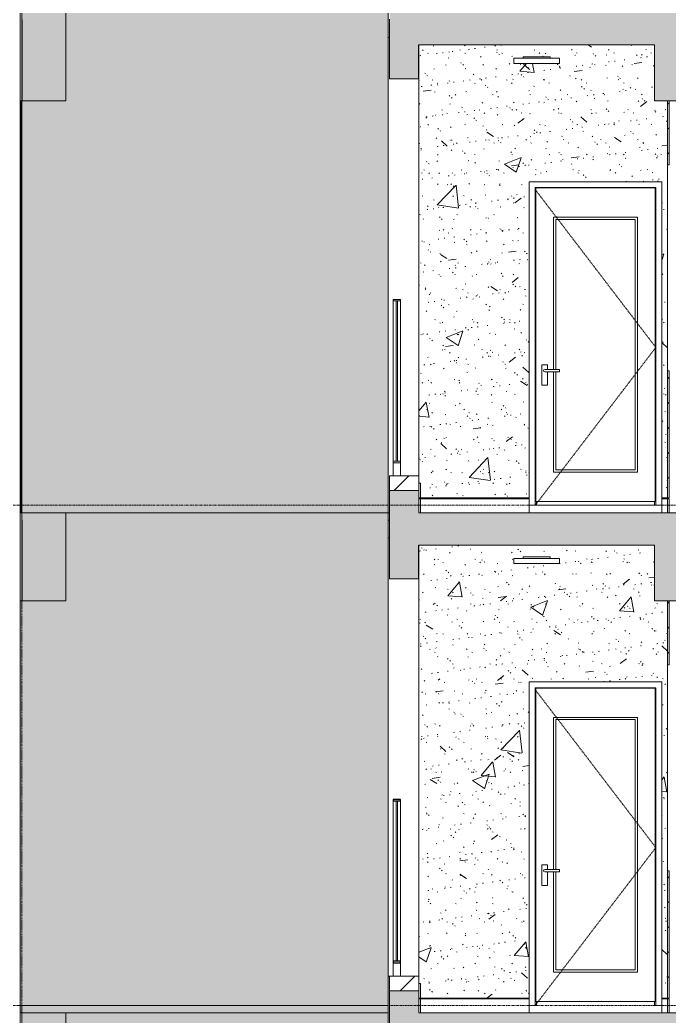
# Model space of a CAD drawing. Header units: millimetres. Extents: x 25061 to 259291, y -8723 to 35400.
# Drawn here: x 153998 to 158410, y 15728 to 22500 of the extents above; entities that cross this region are included whole.
import ezdxf

# ---------------------------------------------------------------- set-up
doc = ezdxf.new("R2010")
doc.units = ezdxf.units.MM
for name, pattern in [('Centre', [31.75, 6.35, -4.7625, 15.875, -4.7625]), ('Dash', [6.35, 3.175, -3.175]), ('Grid Line', [22.225, 12.7, -3.175, 3.175, -3.175])]:
    doc.linetypes.add(name, pattern=pattern)
for name, color, linetype, lineweight in [('0-2', 50, 'Continuous', 5), ('A-DETL-GENF-2', 7, 'Continuous', 9), ('A-DETL-GENF-HDLN-1', 7, 'Dash', 9), ('A-DETL-THIN', 151, 'Continuous', 9), ('A-DOOR', 31, 'Continuous', 9), ('A-DOOR-1', 7, 'Continuous', 9), ('A-FLOR-2', 7, 'Continuous', 9), ('A-FLOR-HRAL-1', 253, 'Continuous', 9), ('A-FLOR-LEVL-2', 51, 'Centre', 9), ('A-WALL', 113, 'Continuous', 9), ('A-WALL-2', 250, 'Continuous', 18), ('A-WALL-3', 7, 'Continuous', 9), ('A-WALL-PATT-1', 7, 'Continuous', 9), ('A-WALL-PATT-2', 9, 'Continuous', 9), ('A-WALL-PATT-3', 111, 'Continuous', 5), ('A-WALL-PATT-4', 111, 'Continuous', 9), ('E-LITE-EQPM', 33, 'Continuous', 9), ('E-LITE-EQPM-1', 7, 'Continuous', 9), ('I-WALL', 2, 'Continuous', 9), ('I-WALL-1', 250, 'Continuous', 18), ('I-WALL-2', 7, 'Continuous', 9), ('I-WALL-3', 2, 'Continuous', 18), ('S-BEAM-1', 12, 'Continuous', 5), ('S-BEAM-2', 10, 'Continuous', 25), ('S-GRID-1', 1, 'Grid Line', 9)]:
    doc.layers.add(name, color=color, linetype=linetype, lineweight=lineweight)
pattern_1 = [(50, (-80880.3, 14125), (1165.978, -102.01), [121.92, -1341.12]), (355, (-80880.3, 14125), (-225.554, 1222.763), [97.536, -1072.896]), (100.451, (-80783.1, 14116.5), (940.433, 1120.746), [103.616, -1139.776]), (46.184, (-80880.3, 14450.1), (1734.906, -269.074), [182.88, -2011.68]), (96.636, (-80735.7, 14427.7), (1519.38, 1583.536), [155.424, -1709.665]), (351.184, (-80880.3, 14450.1), (1519.39, 1583.52), [146.304, -1609.344]), (21, (-80717.7, 14368.8), (970.332, -654.498), [121.92, -1341.12]), (326, (-80717.7, 14368.8), (395.533, 1178.804), [97.536, -1072.896]), (71.451, (-80636.9, 14314.3), (1365.87, 524.296), [103.616, -1139.776]), (37.5, (-80880.3, 14125), (19.767, 541.1527), [53.645, -1006.246, 53.645, -1035.507, -1076.96]), (37.5, (-80880.3, 14125), (19.767, 541.1527), [-2149.043, 53.645, -1023.315]), (7.5, (-80880.3, 14125), (427.646, 641.156), [53.645, -567.334, 53.645, -981.862, -410.464]), (7.5, (-80880.3, 14125), (427.646, 641.156), [-1656.486, 53.645, -356.819]), (327.5, (-81242.8, 14125), (867.782, -36.665), [53.645, -352.755, 53.645, -1214.323, -1682.496]), (327.5, (-81242.8, 14125), (867.782, -36.665), [-1674.368, 53.645, -1628.85]), (317.5, (-81405.4, 14125), (948.028, 162.731), [53.645, -474.675, 53.645, -788.416, -1194.816]), (317.5, (-81405.4, 14125), (948.028, 162.731), [-1370.38, 53.645, -1141.17])]
pattern_2 = [(37.5, (-80880.3, 14125), (-5.1206, 156.61216), [5.364, -118.181, 5.364, -132.812, -132.08]), (37.5, (-80880.3, 14125), (-5.1206, 156.61216), [-261.722, 5.364, -126.716]), (7.5, (-80880.3, 14125), (143.847, 229.3842), [5.364, -61.285, 5.364, -105.989, -42.672]), (7.5, (-80880.3, 14125), (143.847, 229.3842), [-178.003, 5.364, -37.308]), (327.5, (-80980.28, 14125), (253.11758, 0.46008), [5.364, -35.276, 5.364, -140.94, -191.008]), (327.5, (-80980.28, 14125), (253.11758, 0.46008), [-186.944, 5.364, -185.644]), (317.5, (-80980.28, 14125), (244.3381, 71.3376), [5.364, -14.956, 5.364, -90.546, -109.728]), (317.5, (-80980.28, 14125), (244.3381, 71.3376), [-116.23, 5.364, -104.364])]
pattern_3 = [(45, (-80880.3, 14125), (-84.8528, 84.8528), [])]
pattern_4 = [(45, (-80880.3, 14125), (-90.50967, 90.50967), [])]

# ---------------------------------------------------------------- blocks, each defined once
blk = doc.blocks.new('NCV_TKTC_KET CAU_rvt-2-TKCS_MẶT CẮT 2')
at = {"layer": 'S-BEAM-1'}
for points in [[(-127252.6, 21950), (-127252.5, 21950), (-127252.6, 22500)], [(-127252.6, 18550), (-127252.5, 18550), (-127252.6, 19100)]]:
    blk.add_hatch(color=256, dxfattribs=at).paths.add_polyline_path(points)
at = {"layer": 'A-FLOR-2'}
for p, q in [((-124752.6, 22380), (-124762.6, 22380)), ((-124762.6, 19150), (-124752.6, 19150)), ((-124752.6, 18980), (-124762.6, 18980))]:
    blk.add_line(p, q, dxfattribs=at)
at = {"layer": 'S-BEAM-2'}
for p, q in [((-127252.6, 22500), (-127252.6, 21950)), ((-124552.4, 22100), (-124552.4, 22330)), ((-127252.6, 19100), (-127252.6, 18550)), ((-124552.4, 18700), (-124552.4, 18930))]:
    blk.add_line(p, q, dxfattribs=at)
blk = doc.blocks.new('Railing - Railing-945079-TKCS_MẶT CẮT 2')
at = {"layer": 'A-FLOR-HRAL-1'}
for p, q in [((-124542.6, 22645), (-124552.6, 22645)), ((-124542.6, 22550), (-124542.6, 22645)), ((-124542.6, 22645), (-123802.6, 22645)), ((-123802.6, 22645), (-123802.6, 22550)), ((-122902.1, 22550), (-122902.1, 22645)), ((-122902.1, 22645), (-122862.6, 22645)), ((-122852.6, 22645), (-122862.6, 22645)), ((-122862.6, 22645), (-122862.6, 22550)), ((-122852.6, 22550), (-122852.6, 22645))]:
    blk.add_line(p, q, dxfattribs=at)
blk = doc.blocks.new('Railing - 10mm-V147-TKCS_MẶT CẮT 2')
at = {"layer": 'A-FLOR-HRAL-1'}
for p, q in [((-53407.635618, 5900), (-53407.635618, 6990)), ((-53397.635618, 6990), (-53397.635618, 5900))]:
    blk.add_line(p, q, dxfattribs=at)
blk = doc.blocks.new('Railing - 50 x 10mm-901224-TKCS_MẶT CẮT 2')
at = {"layer": 'A-FLOR-HRAL-1'}
for p, q in [((-36227.564287, 6990), (-36227.564287, 5900)), ((-36177.564287, 5900), (-36177.564287, 6990)), ((-36227.564287, 5890), (-36227.564287, 5800)), ((-36177.564287, 5800), (-36177.564287, 5890))]:
    blk.add_line(p, q, dxfattribs=at)
blk = doc.blocks.new('Railing - Railing-999874-TKCS_MẶT CẮT 2')
at = {"layer": 'A-FLOR-HRAL-1'}
for p, q in [((-124727.6, 24000), (-124727.6, 23990)), ((-124677.6, 24000), (-124727.6, 24000)), ((-124727.6, 23990), (-124677.6, 23990)), ((-124677.6, 23990), (-124677.6, 24000)), ((-124677.6, 22900), (-124727.6, 22900)), ((-124727.6, 22900), (-124727.6, 22890)), ((-124677.6, 22890), (-124677.6, 22900)), ((-124727.6, 22890), (-124677.6, 22890))]:
    blk.add_line(p, q, dxfattribs=at)
at = {"extrusion": (0, 0, -1), "zscale": -1}
blk.add_blockref('Railing - 50 x 10mm-901224-TKCS_MẶT CẮT 2', (160905.1, 17000), dxfattribs=at)
blk.add_blockref('Railing - 10mm-V147-TKCS_MẶT CẮT 2', (-71299.9, 17000))
blk = doc.blocks.new('LIC_12-ĐÈN LED VUÔNG GẮN NỔI 24W - LIC_12-ĐÈN LED VUÔNG GẮN NỔI 24W - ÁNH SÁNG VÀNG 4500K-516180-TKCS_MẶT CẮT 2')
at = {"layer": 'E-LITE-EQPM-1'}
for p, q in [((-51458.5, 8639), (-51147.5, 8639)), ((-51458.5, 8604), (-51458.5, 8639)), ((-51147.5, 8604), (-51458.5, 8604)), ((-51394, 8650), (-51212, 8650)), ((-51394, 8639), (-51394, 8650)), ((-51212, 8639), (-51212, 8650)), ((-51147.5, 8604), (-51147.5, 8639))]:
    blk.add_line(p, q, dxfattribs=at)
blk = doc.blocks.new('DOOR_CW_01 CANH MO-PANEL KINH - DIG_01-900x2200-CỬA NHÔM KÍNH-V160-TKCS_MẶT CẮT 2')
at = {"layer": 'A-DETL-GENF-HDLN-1'}
for p, q in [((-122942.6, 6673.5), (-123762.6, 7747)), ((-123762.6, 5600), (-122942.6, 6673.5))]:
    blk.add_line(p, q, dxfattribs=at)
at = {"layer": 'A-DOOR-1'}
for p, q in [((-123762.6, 7760), (-123762.6, 5600)), ((-123762.6, 7760), (-122942.6, 7760)), ((-122947.6, 7758), (-123757.6, 7758)), ((-123757.6, 7758), (-123757.6, 5626)), ((-122947.6, 5626), (-122947.6, 7758)), ((-122942.6, 5600), (-122942.6, 7760)), ((-123637.6, 6524.5), (-123637.6, 7558)), ((-123637.6, 7558), (-123067.6, 7558)), ((-123622.6, 7543), (-123622.6, 6524.5)), ((-123082.6, 7543), (-123622.6, 7543)), ((-123082.6, 5841), (-123082.6, 7543)), ((-123067.6, 7558), (-123067.6, 5826)), ((-123677.8, 6556), (-123717.3, 6556)), ((-123717.3, 6556), (-123717.3, 6416)), ((-123622.6, 6524.5), (-123697.6, 6524.5)), ((-123622.6, 6507.5), (-123697.6, 6507.5)), ((-123677.8, 6524.5), (-123677.8, 6556)), ((-123677.8, 6416), (-123677.8, 6507.5)), ((-123637.6, 5826), (-123637.6, 6507.5)), ((-123622.6, 6524.5), (-123596.8, 6524.5)), ((-123622.6, 6507.5), (-123622.6, 5841)), ((-123596.8, 6507.5), (-123622.6, 6507.5)), ((-123596.8, 6524.5), (-123596.8, 6507.5)), ((-123717.3, 6416), (-123677.8, 6416)), ((-123067.6, 5826), (-123637.6, 5826)), ((-123622.6, 5841), (-123082.6, 5841)), ((-123802.6, 5645), (-123802.6, 5650)), ((-123757.6, 5626), (-122947.6, 5626)), ((-123752.6, 5626), (-123752.6, 5600)), ((-122952.6, 5626), (-122952.6, 5600)), ((-122902.6, 5650), (-122902.6, 5600)), ((-123762.6, 5600), (-123802.6, 5600)), ((-122902.6, 5600), (-122942.6, 5600))]:
    blk.add_line(p, q, dxfattribs=at)
for start, end in [(90, 180), (180, 270)]:
    blk.add_arc((-123697.6, 6516), 8.5, start, end, dxfattribs=at)
blk = doc.blocks.new('NCV_TKTC_TANG 6 - 8_rvt-6-TKCS_MẶT CẮT 2')
at = {"layer": 'A-WALL-PATT-1'}
h = blk.add_hatch(dxfattribs=at)
h.set_pattern_fill('FP_39', color=256, style=0, pattern_type=2)
h.set_pattern_definition(pattern_3)
h.paths.add_polyline_path([(-122862.6, 19250), (-122852.6, 19250), (-122852.6, 20115), (-122862.6, 20115), (-122862.6, 19737.8)])
h.paths.add_polyline_path([(-122852.6, 21515), (-122852.6, 21950), (-122862.6, 21950), (-122862.6, 21515)])
h = blk.add_hatch(dxfattribs=at)
h.set_pattern_fill('FP_39', color=256, style=0, pattern_type=2)
h.set_pattern_definition(pattern_3)
h.paths.add_polyline_path([(-124542.6, 19250), (-124542.6, 19350), (-124552.6, 19350), (-124552.6, 19250)])
at = {"layer": 'A-WALL-PATT-2'}
h = blk.add_hatch(dxfattribs=at)
h.set_pattern_fill('FP_37', color=256, style=0, pattern_type=2)
h.set_pattern_definition(pattern_1)
h.paths.add_polyline_path([(-124542.6, 19250), (-123802.6, 19250), (-123802.6, 21400), (-122902.6, 21400), (-122902.6, 19250), (-122862.6, 19250), (-122862.6, 21950), (-122952.5, 21950), (-122952.5, 22330), (-124552.4, 22330), (-124552.6, 19350), (-124542.6, 19348.7), (-124542.6, 19300)])
h.paths.add_polyline_path([(-123606, 22204), (-123908, 22204), (-123908, 22239), (-123843.5, 22239), (-123843.5, 22250), (-123661.5, 22250), (-123661.5, 22239), (-123597, 22239), (-123597, 22204)])
h = blk.add_hatch(dxfattribs=at)
h.set_pattern_fill('FP_38', color=256, style=0, pattern_type=2)
h.set_pattern_definition(pattern_2)
h.paths.add_polyline_path([(-124542.6, 19250), (-123802.6, 19250), (-123802.6, 21400), (-122902.6, 21400), (-122902.6, 19250), (-122862.6, 19250), (-122862.6, 21950), (-122952.5, 21950), (-122952.5, 22330), (-124552.4, 22330), (-124552.6, 19350), (-124542.6, 19348.7), (-124542.6, 19300)])
h.paths.add_polyline_path([(-123606, 22204), (-123908, 22204), (-123908, 22239), (-123843.5, 22239), (-123843.5, 22250), (-123661.5, 22250), (-123661.5, 22239), (-123597, 22239), (-123597, 22204)])
h = blk.add_hatch(dxfattribs=at)
h.set_pattern_fill('FP_34', color=256, style=0, pattern_type=2)
h.set_pattern_definition(pattern_4)
h.paths.add_polyline_path([(-124752.6, 19300), (-124552.6, 19300), (-124552.6, 19400), (-124752.6, 19400)])
at = {"layer": 'A-FLOR-2'}
for p, q in [((-123802.6, 19200), (-122902.6, 19200)), ((-122902.6, 19200), (-122902.6, 19150))]:
    blk.add_line(p, q, dxfattribs=at)
at = {"layer": 'A-WALL-2'}
for p, q in [((-124752.6, 19400), (-124752.6, 19300)), ((-124552.6, 19400), (-124752.6, 19400)), ((-124552.6, 19300), (-124552.6, 19400))]:
    blk.add_line(p, q, dxfattribs=at)
at = {"layer": 'A-WALL-3'}
for p, q in [((-124752.6, 22380), (-124762.6, 22380)), ((-122852.6, 21515), (-122852.6, 21950)), ((-122852.6, 19250), (-122852.6, 20115)), ((-123948, 19245), (-123948, 19250)), ((-124762.6, 19100), (-124752.6, 19100))]:
    blk.add_line(p, q, dxfattribs=at)
at = {"layer": 'I-WALL-1'}
for p, q in [((-122862.6, 21950), (-122862.6, 21515)), ((-122862.6, 21515), (-122852.6, 21515)), ((-122862.6, 20115), (-122862.6, 19250)), ((-122852.6, 20115), (-122862.6, 20115)), ((-124542.6, 19350), (-124552.6, 19350)), ((-124552.6, 19350), (-124552.6, 19300)), ((-124542.6, 19250), (-124542.6, 19350)), ((-124552.6, 19250), (-124542.6, 19250)), ((-122862.6, 19250), (-122852.6, 19250))]:
    blk.add_line(p, q, dxfattribs=at)
at = {"layer": 'I-WALL-2'}
for p, q in [((-124552.6, 22100), (-124552.6, 19400)), ((-122862.6, 20115), (-122862.6, 21515)), ((-123802.6, 19250), (-123802.6, 21400)), ((-123802.6, 21400), (-122902.6, 21400)), ((-122902.6, 21400), (-122902.6, 19250)), ((-124542.6, 19250), (-123802.6, 19250)), ((-122902.6, 19250), (-122862.6, 19250))]:
    blk.add_line(p, q, dxfattribs=at)
at = {"layer": ''}
for name in ['Railing - Railing-999874-TKCS_MẶT CẮT 2', 'Railing - Railing-945079-TKCS_MẶT CẮT 2']:
    blk.add_blockref(name, (0, -3400), dxfattribs=at)
at = {"layer": 'A-DOOR'}
blk.add_blockref('DOOR_CW_01 CANH MO-PANEL KINH - DIG_01-900x2200-CỬA NHÔM KÍNH-V160-TKCS_MẶT CẮT 2', (0, 13600), dxfattribs=at)
at = {"layer": 'E-LITE-EQPM'}
blk.add_blockref('LIC_12-ĐÈN LED VUÔNG GẮN NỔI 24W - LIC_12-ĐÈN LED VUÔNG GẮN NỔI 24W - ÁNH SÁNG VÀNG 4500K-516180-TKCS_MẶT CẮT 2', (-72449.5, 13600), dxfattribs=at)
blk = doc.blocks.new('Railing - Railing-1003030-TKCS_MẶT CẮT 2')
at = {"layer": ''}
for p, q in [((-124727.6, 17200), (-124727.6, 17190)), ((-124677.6, 17200), (-124727.6, 17200)), ((-124727.6, 17190), (-124677.6, 17190)), ((-124677.6, 17190), (-124677.6, 17200)), ((-124677.6, 16100), (-124727.6, 16100)), ((-124727.6, 16100), (-124727.6, 16090)), ((-124727.6, 16090), (-124677.6, 16090)), ((-124677.6, 16090), (-124677.6, 16100))]:
    blk.add_line(p, q, dxfattribs=at)
at = {"extrusion": (0, 0, -1), "zscale": -1}
blk.add_blockref('Railing - 50 x 10mm-901224-TKCS_MẶT CẮT 2', (160905.1, 10200), dxfattribs=at)
blk.add_blockref('Railing - 10mm-V147-TKCS_MẶT CẮT 2', (-71299.9, 10200))
blk = doc.blocks.new('DOOR_CW_01 CANH MO-PANEL KINH - DIG_01-900x2200-CỬA NHÔM KÍNH-V297-TKCS_MẶT CẮT 2')
at = {"layer": 'A-DETL-GENF-HDLN-1'}
for p, q in [((-122942.6, 16873.5), (-123762.6, 17947)), ((-123762.6, 15800), (-122942.6, 16873.5))]:
    blk.add_line(p, q, dxfattribs=at)
at = {"layer": 'A-DOOR-1'}
for p, q in [((-123762.6, 17960), (-123762.6, 15800)), ((-123762.6, 17960), (-122942.6, 17960)), ((-122947.6, 17958), (-123757.6, 17958)), ((-123757.6, 17958), (-123757.6, 15826)), ((-122947.6, 15826), (-122947.6, 17958)), ((-122942.6, 15800), (-122942.6, 17960)), ((-123637.6, 16724.5), (-123637.6, 17758)), ((-123637.6, 17758), (-123067.6, 17758)), ((-123067.6, 17758), (-123067.6, 16026)), ((-123622.6, 17743), (-123622.6, 16724.5)), ((-123082.6, 17743), (-123622.6, 17743)), ((-123082.6, 16041), (-123082.6, 17743)), ((-123677.8, 16756), (-123717.3, 16756)), ((-123717.3, 16756), (-123717.3, 16616)), ((-123677.8, 16724.5), (-123677.8, 16756)), ((-123622.6, 16724.5), (-123697.6, 16724.5)), ((-123622.6, 16707.5), (-123697.6, 16707.5)), ((-123677.8, 16616), (-123677.8, 16707.5)), ((-123637.6, 16026), (-123637.6, 16707.5)), ((-123622.6, 16724.5), (-123596.8, 16724.5)), ((-123622.6, 16707.5), (-123622.6, 16041)), ((-123596.8, 16707.5), (-123622.6, 16707.5)), ((-123596.8, 16724.5), (-123596.8, 16707.5)), ((-123717.3, 16616), (-123677.8, 16616)), ((-123067.6, 16026), (-123637.6, 16026)), ((-123622.6, 16041), (-123082.6, 16041)), ((-123802.6, 15845), (-123802.6, 15850)), ((-122902.6, 15850), (-122902.6, 15800)), ((-123762.6, 15800), (-123802.6, 15800)), ((-123752.6, 15800), (-123762.6, 15800)), ((-123757.6, 15826), (-122947.6, 15826)), ((-123752.6, 15826), (-123752.6, 15800)), ((-122952.6, 15826), (-122952.6, 15800)), ((-122942.6, 15800), (-122952.6, 15800)), ((-122902.6, 15800), (-122942.6, 15800))]:
    blk.add_line(p, q, dxfattribs=at)
for start, end in [(90, 180), (180, 270)]:
    blk.add_arc((-123697.6, 16716), 8.5, start, end, dxfattribs=at)
blk = doc.blocks.new('NCV_TKTC_TANG 5_rvt-2-TKCS_MẶT CẮT 2')
at = {"layer": 'A-WALL-PATT-1'}
h = blk.add_hatch(dxfattribs=at)
h.set_pattern_fill('FP_39', color=256, style=0, pattern_type=2)
h.set_pattern_definition(pattern_3)
h.paths.add_polyline_path([(-122862.6, 15850), (-122852.6, 15850), (-122852.6, 16715), (-122862.6, 16715), (-122862.6, 16036.4)])
h.paths.add_polyline_path([(-122852.6, 18115), (-122852.6, 18550), (-122862.6, 18550), (-122862.6, 18115)])
h = blk.add_hatch(dxfattribs=at)
h.set_pattern_fill('FP_39', color=256, style=0, pattern_type=2)
h.set_pattern_definition(pattern_3)
h.paths.add_polyline_path([(-124542.6, 15850), (-124542.6, 15950), (-124552.6, 15950), (-124552.6, 15850)])
at = {"layer": 'A-WALL-PATT-2'}
h = blk.add_hatch(dxfattribs=at)
h.set_pattern_fill('FP_37', color=256, style=0, pattern_type=2)
h.set_pattern_definition(pattern_1)
h.paths.add_polyline_path([(-122862.6, 15850), (-122862.6, 18550), (-122952.5, 18550), (-122952.5, 18930), (-124552.4, 18930), (-124552.6, 15950), (-124542.6, 15948.7), (-124542.6, 15850), (-123802.6, 15850), (-123802.6, 18000), (-122902.6, 18000), (-122902.6, 15850)])
h.paths.add_polyline_path([(-123908, 18804), (-123908, 18839), (-123843.5, 18839), (-123843.5, 18850), (-123661.5, 18850), (-123661.5, 18839), (-123597, 18839), (-123597, 18804), (-123899, 18804)])
h = blk.add_hatch(dxfattribs=at)
h.set_pattern_fill('FP_38', color=256, style=0, pattern_type=2)
h.set_pattern_definition(pattern_2)
h.paths.add_polyline_path([(-122862.6, 15850), (-122862.6, 18550), (-122952.5, 18550), (-122952.5, 18930), (-124552.4, 18930), (-124552.6, 15950), (-124542.6, 15948.7), (-124542.6, 15850), (-123802.6, 15850), (-123802.6, 18000), (-122902.6, 18000), (-122902.6, 15850)])
h.paths.add_polyline_path([(-123908, 18804), (-123908, 18839), (-123843.5, 18839), (-123843.5, 18850), (-123661.5, 18850), (-123661.5, 18839), (-123597, 18839), (-123597, 18804), (-123899, 18804)])
h = blk.add_hatch(dxfattribs=at)
h.set_pattern_fill('FP_34', color=256, style=0, pattern_type=2)
h.set_pattern_definition(pattern_4)
h.paths.add_polyline_path([(-124752.6, 15900), (-124552.6, 15900), (-124552.6, 16000), (-124752.6, 16000)])
at = {"layer": 'A-WALL-2'}
for p, q in [((-124752.6, 16000), (-124752.6, 15900)), ((-124552.6, 16000), (-124752.6, 16000)), ((-124552.6, 15900), (-124552.6, 16000))]:
    blk.add_line(p, q, dxfattribs=at)
at = {"layer": 'A-WALL-3'}
for p, q in [((-124752.6, 18980), (-124762.6, 18980)), ((-122852.6, 18115), (-122852.6, 18550)), ((-122852.6, 15850), (-122852.6, 16715)), ((-123948, 15845), (-123948, 15850))]:
    blk.add_line(p, q, dxfattribs=at)
at = {"layer": 'I-WALL-1'}
for p, q in [((-122862.6, 18550), (-122862.6, 18115)), ((-122862.6, 18115), (-122852.6, 18115)), ((-122862.6, 16715), (-122862.6, 15850)), ((-122852.6, 16715), (-122862.6, 16715)), ((-124542.6, 15950), (-124552.6, 15950)), ((-124552.6, 15950), (-124552.6, 15900)), ((-124542.6, 15850), (-124542.6, 15950)), ((-124552.6, 15850), (-124542.6, 15850)), ((-122862.6, 15850), (-122852.6, 15850))]:
    blk.add_line(p, q, dxfattribs=at)
at = {"layer": 'I-WALL-2'}
for p, q in [((-124552.6, 18700), (-124552.6, 16000)), ((-122862.6, 16715), (-122862.6, 18115)), ((-123802.6, 15850), (-123802.6, 18000)), ((-123802.6, 18000), (-122902.6, 18000)), ((-122902.6, 18000), (-122902.6, 15850)), ((-124542.6, 15850), (-123802.6, 15850)), ((-122902.6, 15850), (-122862.6, 15850))]:
    blk.add_line(p, q, dxfattribs=at)
at = {"layer": ''}
for name, p in [('Railing - Railing-1003030-TKCS_MẶT CẮT 2', (0, 0)), ('Railing - Railing-945079-TKCS_MẶT CẮT 2', (0, -6800))]:
    blk.add_blockref(name, p, dxfattribs=at)
at = {"layer": 'A-DOOR'}
blk.add_blockref('DOOR_CW_01 CANH MO-PANEL KINH - DIG_01-900x2200-CỬA NHÔM KÍNH-V297-TKCS_MẶT CẮT 2', (0, 0), dxfattribs=at)
at = {"layer": 'E-LITE-EQPM'}
blk.add_blockref('LIC_12-ĐÈN LED VUÔNG GẮN NỔI 24W - LIC_12-ĐÈN LED VUÔNG GẮN NỔI 24W - ÁNH SÁNG VÀNG 4500K-516180-TKCS_MẶT CẮT 2', (-72449.5, 10200), dxfattribs=at)

msp = doc.modelspace()

# ---------------------------------------------------------------- hatches: boundary and pattern name
at = {"layer": 'A-DETL-GENF-2'}
h = msp.add_hatch(color=256, dxfattribs=at)
h.paths.add_polyline_path([(154310.3, 21950), (154310.3, 22550), (154010.3, 22550), (154010.3, 21950)])
h.paths.add_polyline_path([(247310.3, 21950), (247610.2, 21950), (247610.2, 22550), (247310.3, 22550)])
h.paths.add_polyline_path([(243310.2, 21950), (243310.2, 22330), (244910.2, 22330), (244910.2, 22100), (245110.2, 22100), (245110.2, 22700), (244910.2, 22700), (244910.2, 22550), (227810.3, 22550), (227810.3, 21950), (228110.3, 21950), (228110.3, 22330), (232109.9, 22330), (232109.9, 22150), (232309.9, 22150), (232309.9, 22350), (236210.2, 22350), (236210.2, 22100), (236810.2, 22100), (236810.2, 22350), (239210.2, 22350), (239210.2, 22100), (239410.1, 22100), (239410.1, 22350), (243010.3, 22350), (243010.3, 21950)])
h.paths.add_polyline_path([(173510.3, 21950), (173810.3, 21950), (173810.3, 22700), (173610.3, 22700), (173610.3, 22550), (156710.2, 22550), (156710.2, 22700), (156510.2, 22700), (156510.2, 22100), (156710.2, 22100), (156710.2, 22330), (158310.3, 22330), (158310.3, 21950), (158610.3, 21950), (158610.3, 22350), (162210.3, 22350), (162210.3, 22100), (162410.2, 22100), (162410.2, 22350), (164810.2, 22350), (164810.2, 22100), (165410.3, 22100), (165410.3, 22350), (169310.6, 22350), (169310.6, 22150), (169510.6, 22150), (169510.6, 22330), (173510.3, 22330)])
h = msp.add_hatch(color=256, dxfattribs=at)
h.paths.add_polyline_path([(154310.3, 18550), (154310.3, 19150), (154010.3, 19150), (154010.3, 18550)])
h.paths.add_polyline_path([(243010.3, 18550), (243310.2, 18550), (243310.2, 18930), (244910.2, 18930), (244910.2, 18700), (245110.2, 18700), (245110.2, 19300), (244910.2, 19300), (244910.2, 19150), (227810.3, 19150), (227810.3, 18550), (228110.3, 18550), (228110.3, 18930), (232109.9, 18930), (232109.9, 18750), (232309.9, 18750), (232309.9, 18950), (236210.2, 18950), (236210.2, 18700), (236810.2, 18700), (236810.2, 18950), (239210.2, 18950), (239210.2, 18700), (239410.1, 18700), (239410.1, 18950), (243010.3, 18950)])
h.paths.add_polyline_path([(247310.3, 18550), (247610.2, 18550), (247610.2, 19150), (247310.3, 19150), (247310.3, 19120.9)])
h.paths.add_polyline_path([(158610.3, 18550), (158610.3, 18950), (162210.3, 18950), (162210.3, 18700), (162410.2, 18700), (162410.2, 18950), (164810.2, 18950), (164810.2, 18700), (165410.3, 18700), (165410.3, 18950), (169310.6, 18950), (169310.6, 18750), (169510.6, 18750), (169510.6, 18930), (173510.3, 18930), (173510.3, 18550), (173810.3, 18550), (173810.3, 19300), (173610.3, 19300), (173610.3, 19150), (156710.2, 19150), (156710.2, 19300), (156510.2, 19300), (156510.2, 18700), (156710.2, 18700), (156710.2, 18930), (158310.3, 18930), (158310.3, 18550), (158433.9, 18550)])
h = msp.add_hatch(color=256, dxfattribs=at)
h.paths.add_polyline_path([(154310.3, 15150), (154310.3, 15750), (154010.3, 15750), (154010.3, 15150)])
h.paths.add_polyline_path([(247310.3, 15150), (247610.2, 15150), (247610.2, 15750), (247310.3, 15750)])
h.paths.add_polyline_path([(228110.3, 15150), (228110.3, 15530), (232109.9, 15530), (232109.9, 15350), (232309.9, 15350), (232309.9, 15550), (236210.2, 15550), (236210.2, 15300), (236810.2, 15300), (236810.2, 15550), (239210.2, 15550), (239210.2, 15300), (239410.1, 15300), (239410.1, 15550), (243010.3, 15550), (243010.3, 15150), (243310.2, 15150), (243310.2, 15530), (244910.2, 15530), (244910.2, 15300), (245110.2, 15300), (245110.2, 15900), (244910.2, 15900), (244910.2, 15750), (227810.3, 15750), (227810.3, 15150)])
h.paths.add_polyline_path([(173810.3, 15150), (173810.3, 15900), (173610.3, 15900), (173610.3, 15750), (156710.2, 15750), (156710.2, 15900), (156510.2, 15900), (156510.2, 15300), (156710.2, 15300), (156710.2, 15530), (158310.3, 15530), (158310.3, 15150), (158610.3, 15150), (158610.3, 15550), (162210.3, 15550), (162210.3, 15300), (162410.2, 15300), (162410.2, 15550), (164810.2, 15550), (164810.2, 15300), (165410.3, 15300), (165410.3, 15550), (169310.6, 15550), (169310.6, 15350), (169510.6, 15350), (169510.6, 15530), (173510.3, 15530), (173510.3, 15150), (173543, 15150)])
at = {"layer": 'A-WALL-PATT-3'}
for points in [[(154000.2, 19150), (154010.2, 19150), (154010.1, 21950), (154000.2, 21950)], [(154000.2, 15750), (154010.2, 15750), (154010.1, 18550), (154000.2, 18550)]]:
    msp.add_hatch(color=256, dxfattribs=at).paths.add_polyline_path(points)
at = {"layer": 'A-WALL-PATT-4'}
for points in [[(154005.1, 19150), (156500.1, 19150), (156500.1, 22550), (154310.3, 22550), (154310.2, 21950), (154010.2, 21950), (154010.1, 21950), (154005.1, 21950)], [(156048.3, 15750), (156500.1, 15750), (156500.1, 19150), (154310.3, 19150), (154310.2, 18550), (154010.2, 18549.9), (154010.3, 15750), (154310.3, 15750)]]:
    msp.add_hatch(color=256, dxfattribs=at).paths.add_polyline_path(points)
h = msp.add_hatch(color=256, dxfattribs=at)
h.paths.add_polyline_path([(154010.3, 15750), (154310.3, 15750), (154310.2, 15150), (154010.2, 15150), (154010.3, 15750)])
h.paths.add_polyline_path([(156500.1, 12400), (156500.1, 15800), (154010.1, 15800), (154010.1, 12400), (156048.3, 12400)])

# ---------------------------------------------------------------- linework, layer by layer
at = {"layer": 'A-DETL-THIN'}
for p, q in [((154010.3, 21950), (154010.3, 22550)), ((154310.3, 22550), (154310.3, 21950)), ((156510.2, 22100), (156510.2, 22505.5)), ((158310.3, 22330), (156710.2, 22330)), ((156710.2, 22330), (156710.2, 22100)), ((158310.3, 21950), (158310.3, 22330)), ((156710.2, 22100), (156510.2, 22100)), ((154310.3, 21950), (154010.3, 21950)), ((158610.3, 21950), (158310.3, 21950)), ((156510.2, 19105.5), (156510.2, 19300)), ((156510.2, 19300), (156710.2, 19300)), ((156710.2, 19300), (156710.2, 19150)), ((154010.3, 18550), (154010.3, 19150)), ((154010.3, 19150), (154310.3, 19150)), ((154310.3, 19150), (154310.3, 18550)), ((156510.2, 18700), (156510.2, 19105.5)), ((156710.2, 19150), (173610.3, 19150)), ((158310.3, 18930), (156710.2, 18930)), ((156710.2, 18930), (156710.2, 18700)), ((158310.3, 18550), (158310.3, 18930)), ((156710.2, 18700), (156510.2, 18700)), ((154310.3, 18550), (154010.3, 18550)), ((158610.3, 18550), (158310.3, 18550)), ((156510.2, 15705.5), (156510.2, 15900)), ((156510.2, 15900), (156710.2, 15900)), ((156710.2, 15900), (156710.2, 15750)), ((154010.3, 15150), (154010.3, 15750)), ((154010.3, 15750), (154310.3, 15750)), ((154310.3, 15750), (154310.3, 15150)), ((156710.2, 15750), (173610.3, 15750))]:
    msp.add_line(p, q, dxfattribs=at)
at = {"layer": 'A-FLOR-LEVL-2'}
for p, q in [((147110.2, 19200), (255566.7, 19200)), ((147110.2, 15800), (255566.7, 15800))]:
    msp.add_line(p, q, dxfattribs=at)
at = {"layer": 'A-WALL'}
for p, q in [((154000.2, 19150), (154000.2, 21950)), ((154010.2, 21950), (154010.2, 19150)), ((154000.2, 15750), (154000.2, 18550))]:
    msp.add_line(p, q, dxfattribs=at)
at = {"layer": 'I-WALL'}
for p, q in [((156500.1, 16000), (156500.1, 29130)), ((154005.1, 21950), (154005.1, 19150)), ((156500.1, 19150), (154310.3, 19150)), ((156500.1, 15800), (154010.1, 15800)), ((154310.3, 15750), (156500.1, 15750))]:
    msp.add_line(p, q, dxfattribs=at)
at = {"layer": 'I-WALL-3'}
for p, q in [((154000.1, 22550), (154000.1, 21950)), ((154010.1, 21950), (154010.1, 22550)), ((154000.1, 21950), (154010.1, 21950)), ((154010.1, 19150), (154000.1, 19150)), ((154000.1, 19150), (154000.1, 18550)), ((154010.1, 18550), (154010.1, 19150)), ((154000.1, 18550), (154010.1, 18550)), ((156500.1, 16000), (156500.1, 15300)), ((156510.1, 16000), (156500.1, 16000)), ((156510.1, 15300), (156510.1, 16000)), ((154010.1, 15750), (154000.1, 15750)), ((154000.1, 15750), (154000.1, 15150)), ((154010.1, 15150), (154010.1, 15750))]:
    msp.add_line(p, q, dxfattribs=at)
at = {"layer": 'S-GRID-1'}
msp.add_line((154010.2, -3283.1), (154010.2, 30285.9), dxfattribs=at)

# ---------------------------------------------------------------- block references
at = {"layer": '0-2'}
for name in ['NCV_TKTC_KET CAU_rvt-2-TKCS_MẶT CẮT 2', 'NCV_TKTC_TANG 6 - 8_rvt-6-TKCS_MẶT CẮT 2', 'NCV_TKTC_TANG 5_rvt-2-TKCS_MẶT CẮT 2']:
    msp.add_blockref(name, (281262.8, 0), dxfattribs=at)

doc.saveas('drawing.dxf')
